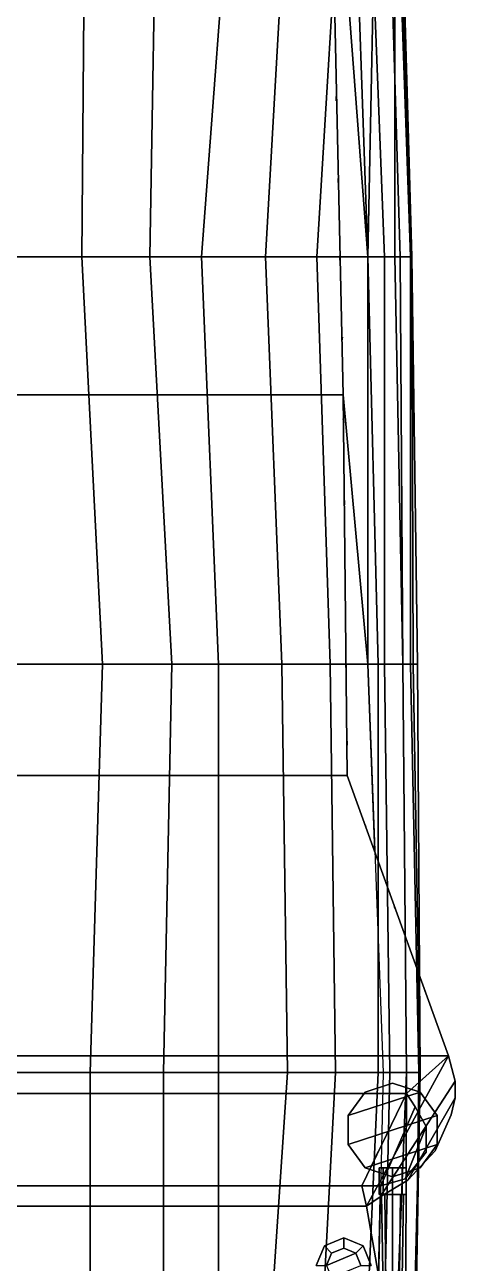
# Model space of a CAD drawing. Header units: millimetres. Extents: x -15 to 15, y -108 to 101.
# Drawn here: x 7.44 to 13.7, y -6.36 to 11.67 of the extents above; entities that cross this region are included whole.
import ezdxf

# ---------------------------------------------------------------- set-up
doc = ezdxf.new("R2010")
doc.units = ezdxf.units.MM
for name, color, linetype in [('citadelle', 3, 'Continuous'), ('gun', 1, 'Continuous'), ('railings_mirrored', 6, 'Continuous'), ('turret', 2, 'Continuous')]:
    doc.layers.add(name, color=color, linetype=linetype)

msp = doc.modelspace()

# ---------------------------------------------------------------- linework, layer by layer
for points in [[(12.43, 8.29, 1.9), (11.86, 15.78, 1.9), (12.07, 6.28, 1.9), (12.43, 2.36, 1.9)], [(12.22, 14.28, 1.9), (12.22, 14.28, 1.9), (11.86, 15.78, 1.9), (12.43, 8.29, 1.9)], [(8.27, 8.29, -9.42), (6.59, 8.29, -9.51), (7.26, 14.28, -9.42), (8.32, 14.28, -9.3)], [(9.26, 8.29, -9.3), (8.27, 8.29, -9.42), (8.32, 14.28, -9.3), (9.36, 14.28, -9.13)], [(10.01, 8.29, -9.13), (9.26, 8.29, -9.3), (9.36, 14.28, -9.13), (10.46, 14.28, -8.76)], [(10.94, 8.29, -8.76), (10.01, 8.29, -9.13), (10.46, 14.28, -8.76), (11.28, 14.28, -8.31)], [(11.69, 8.29, -8.31), (10.94, 8.29, -8.76), (11.28, 14.28, -8.31), (12.05, 14.28, -7.66)], [(12.43, 8.29, -7.66), (11.69, 8.29, -8.31), (12.05, 14.28, -7.66), (12.55, 14.28, -7)], [(12.43, 8.29, 1.9), (12.67, 8.29, 1.63), (12.44, 14.28, 1.63), (12.22, 14.28, 1.9)], [(12.82, 8.29, -7), (12.43, 8.29, -7.66), (12.55, 14.28, -7), (12.82, 14.28, -6.29)], [(12.67, 8.29, 1.63), (13.05, 8.29, -2.11), (12.84, 14.28, -2.11), (12.44, 14.28, 1.63)], [(13.05, 8.29, -3.04), (12.9, 8.29, -3.26), (12.72, 14.28, -3.26), (12.89, 14.28, -3.04)], [(12.9, 8.29, -3.26), (13.07, 8.29, -4.75), (12.86, 14.28, -4.75), (12.72, 14.28, -3.26)], [(13.07, 8.29, -6.29), (12.82, 8.29, -7), (12.82, 14.28, -6.29), (12.9, 14.28, -5.55)], [(13.05, 8.29, -2.11), (13.05, 8.29, -3.04), (12.89, 14.28, -3.04), (12.84, 14.28, -2.11)], [(13.07, 8.29, -4.75), (13.07, 8.29, -6.29), (12.9, 14.28, -5.55), (12.86, 14.28, -4.75)], [(8.57, 2.36, -9.42), (6.59, 2.36, -9.51), (6.59, 8.29, -9.51), (8.27, 8.29, -9.42)], [(9.58, 2.36, -9.3), (8.57, 2.36, -9.42), (8.27, 8.29, -9.42), (9.26, 8.29, -9.3)], [(10.26, 2.36, -9.13), (9.58, 2.36, -9.3), (9.26, 8.29, -9.3), (10.01, 8.29, -9.13)], [(11.18, 2.36, -8.76), (10.26, 2.36, -9.13), (10.01, 8.29, -9.13), (10.94, 8.29, -8.76)], [(11.88, 2.36, -8.31), (11.18, 2.36, -8.76), (10.94, 8.29, -8.76), (11.69, 8.29, -8.31)], [(12.58, 2.36, -7.66), (11.88, 2.36, -8.31), (11.69, 8.29, -8.31), (12.43, 8.29, -7.66)], [(12.94, 2.36, -7), (12.58, 2.36, -7.66), (12.43, 8.29, -7.66), (12.82, 8.29, -7)], [(12.43, 2.36, 1.9), (12.67, 2.36, 1.63), (12.67, 8.29, 1.63), (12.43, 8.29, 1.9)], [(12.67, 2.36, 1.63), (13.05, 2.36, -2.11), (13.05, 8.29, -2.11), (12.67, 8.29, 1.63)], [(13.15, 2.36, -6.29), (12.94, 2.36, -7), (12.82, 8.29, -7), (13.07, 8.29, -6.29)], [(13.05, 2.36, -3.04), (12.94, 2.36, -3.26), (12.9, 8.29, -3.26), (13.05, 8.29, -3.04)], [(12.94, 2.36, -3.26), (13.09, 2.36, -4.75), (13.07, 8.29, -4.75), (12.9, 8.29, -3.26)], [(13.05, 2.36, -2.11), (13.05, 2.36, -3.04), (13.05, 8.29, -3.04), (13.05, 8.29, -2.11)], [(13.09, 2.36, -4.75), (13.15, 2.36, -6.29), (13.07, 8.29, -6.29), (13.07, 8.29, -4.75)], [(12.43, 2.36, 1.9), (12.07, 6.28, 1.9), (12.13, 0.74, 1.9), (12.531, -0.374, 1.9)], [(8.39, -3.58, -9.42), (6.59, -3.58, -9.51), (6.59, 2.36, -9.51), (8.57, 2.36, -9.42)], [(9.46, -3.58, -9.3), (8.39, -3.58, -9.42), (8.57, 2.36, -9.42), (9.58, 2.36, -9.3)], [(10.26, -3.58, -9.13), (9.46, -3.58, -9.3), (9.58, 2.36, -9.3), (10.26, 2.36, -9.13)], [(11.26, -3.58, -8.76), (10.26, -3.58, -9.13), (10.26, 2.36, -9.13), (11.18, 2.36, -8.76)], [(11.96, -3.58, -8.31), (11.26, -3.58, -8.76), (11.18, 2.36, -8.76), (11.88, 2.36, -8.31)], [(12.58, -3.58, -7.71), (11.96, -3.58, -8.31), (11.88, 2.36, -8.31), (12.58, 2.36, -7.66)], [(12.65, -3.58, 1.9), (12.75, -3.58, 1.77), (12.67, 2.36, 1.63), (12.43, 2.36, 1.9)], [(12.99, -3.58, -7), (12.58, -3.58, -7.71), (12.58, 2.36, -7.66), (12.94, 2.36, -7)], [(12.75, -3.58, 1.77), (13.17, -3.58, -3.04), (13.05, 2.36, -2.11), (12.67, 2.36, 1.63)], [(13.17, -3.58, -3.04), (12.99, -3.58, -3.26), (12.94, 2.36, -3.26), (13.05, 2.36, -3.04)], [(12.99, -3.58, -3.26), (13.19, -3.58, -4.75), (13.09, 2.36, -4.75), (12.94, 2.36, -3.26)], [(13.19, -3.58, -6.29), (12.99, -3.58, -7), (12.94, 2.36, -7), (13.15, 2.36, -6.29)], [(13.17, -3.58, -3.04), (13.17, -3.58, -3.04), (13.05, 2.36, -3.04), (13.05, 2.36, -2.11)], [(13.19, -3.58, -4.75), (13.19, -3.58, -6.29), (13.15, 2.36, -6.29), (13.09, 2.36, -4.75)], [(8.39, -9.44, -9.37), (6.59, -9.44, -9.5), (6.59, -3.58, -9.51), (8.39, -3.58, -9.42)], [(9.46, -9.44, -9.21), (8.39, -9.44, -9.37), (8.39, -3.58, -9.42), (9.46, -3.58, -9.3)], [(10.26, -9.44, -9), (9.46, -9.44, -9.21), (9.46, -3.58, -9.3), (10.26, -3.58, -9.13)], [(10.87, -9.44, -8.76), (10.26, -9.44, -9), (10.26, -3.58, -9.13), (11.26, -3.58, -8.76)], [(11.65, -9.44, -8.31), (10.87, -9.44, -8.76), (11.26, -3.58, -8.76), (11.96, -3.58, -8.31)], [(12.32, -9.44, -7.71), (11.65, -9.44, -8.31), (11.96, -3.58, -8.31), (12.58, -3.58, -7.71)], [(12.76, -9.44, -7.07), (12.32, -9.44, -7.71), (12.58, -3.58, -7.71), (12.99, -3.58, -7)], [(12.52, -9.44, 1.9), (12.62, -9.44, 1.77), (12.75, -3.58, 1.77), (12.65, -3.58, 1.9)], [(12.62, -9.44, 1.77), (13.1, -9.44, -3.04), (13.17, -3.58, -3.04), (12.75, -3.58, 1.77)], [(13.05, -9.44, -6.29), (12.76, -9.44, -7.07), (12.99, -3.58, -7), (13.19, -3.58, -6.29)], [(13.1, -9.44, -3.04), (12.97, -9.44, -3.26), (12.99, -3.58, -3.26), (13.17, -3.58, -3.04)], [(12.97, -9.44, -3.26), (13.09, -9.44, -4.75), (13.19, -3.58, -4.75), (12.99, -3.58, -3.26)], [(13.09, -9.44, -4.75), (13.05, -9.44, -6.29), (13.19, -3.58, -6.29), (13.19, -3.58, -4.75)], [(12.61, -5.39, 1.9), (12.61, -5.39, 1.9), (12.41, -5.53, 1.9), (12.585, -6.531, 1.9)]]:
    msp.add_3dface(points)
at = {"layer": 'citadelle'}
for points in [[(11.86, 15.78, 4.59), (-11.86, 15.78, 4.59), (-12.07, 6.28, 4.59), (12.07, 6.28, 4.59)], [(11.86, 15.78, 1.9), (11.86, 15.78, 4.59), (12.07, 6.28, 4.59), (12.07, 6.28, 1.9)], [(12.07, 6.28, 4.59), (-12.07, 6.28, 4.59), (-12.13, 0.74, 4.59), (12.13, 0.74, 4.59)], [(12.07, 6.28, 1.9), (12.07, 6.28, 4.59), (12.13, 0.74, 4.59), (12.13, 0.74, 1.9)], [(12.13, 0.74, 4.59), (-12.13, 0.74, 4.59), (-13.6, -3.34, 4.59), (13.6, -3.34, 4.59)], [(12.13, 0.74, 1.9), (12.13, 0.74, 4.59), (13.6, -3.34, 4.59), (13.6, -3.34, 1.9)], [(13.6, -3.34, 4.59), (-13.6, -3.34, 4.59), (-12.99, -3.89, 4.59), (12.99, -3.89, 4.59)], [(13.6, -3.34, 3.04), (12.99, -3.89, 3.04), (12.34, -5.23, 3.04), (12.41, -5.53, 3.04)], [(13.7, -3.71, 3.04), (13.6, -3.34, 3.04), (12.41, -5.53, 3.04), (12.61, -5.39, 3.04)], [(13.6, -3.34, 3.04), (13.6, -3.34, 4.59), (12.99, -3.89, 4.59), (12.99, -3.89, 3.04)], [(13.6, -3.34, 1.9), (13.6, -3.34, 3.04), (13.7, -3.71, 3.04), (13.7, -3.71, 1.9)], [(13.7, -3.95, 3.04), (13.7, -3.71, 3.04), (12.61, -5.39, 3.04), (13.01, -5.15, 3.04)], [(13.7, -3.71, 1.9), (13.7, -3.71, 3.04), (13.7, -3.95, 3.04), (13.7, -3.95, 1.9)], [(12.99, -3.89, 4.59), (-12.99, -3.89, 4.59), (-12.34, -5.23, 4.59), (12.34, -5.23, 4.59)], [(12.99, -3.89, 3.04), (12.99, -3.89, 3.95), (12.34, -5.23, 3.95), (12.34, -5.23, 3.04)], [(12.34, -5.23, 3.95), (12.99, -3.89, 3.95), (13.12, -4.08, 3.95), (12.62, -5.23, 3.95)], [(12.62, -5.23, 4.59), (13.12, -4.08, 4.59), (12.99, -3.89, 4.59), (12.34, -5.23, 4.59)], [(12.99, -3.89, 3.95), (12.99, -3.89, 4.59), (13.12, -4.08, 4.59), (13.12, -4.08, 3.95)], [(13.64, -4.2, 3.04), (13.7, -3.95, 3.04), (13.01, -5.15, 3.04), (13.41, -4.72, 3.04)], [(13.7, -3.95, 1.9), (13.7, -3.95, 3.04), (13.64, -4.2, 3.04), (13.64, -4.2, 1.9)], [(12.62, -5.23, 3.95), (13.12, -4.08, 3.95), (13.28, -4.37, 3.95), (12.97, -5.13, 3.95)], [(12.97, -5.13, 4.59), (13.28, -4.37, 4.59), (13.12, -4.08, 4.59), (12.62, -5.23, 4.59)], [(13.12, -4.08, 3.95), (13.12, -4.08, 4.59), (13.28, -4.37, 4.59), (13.28, -4.37, 3.95)], [(13.64, -4.2, 1.9), (13.64, -4.2, 3.04), (13.41, -4.72, 3.04), (13.41, -4.72, 1.9)], [(12.97, -5.13, 3.95), (13.28, -4.37, 3.95), (13.28, -4.74, 3.95)], [(13.28, -4.74, 4.59), (13.28, -4.74, 4.59), (13.28, -4.37, 4.59), (12.97, -5.13, 4.59)], [(13.28, -4.37, 3.95), (13.28, -4.37, 4.59), (13.28, -4.74, 4.59), (13.28, -4.74, 3.95)], [(13.28, -4.74, 3.95), (13.28, -4.74, 4.59), (12.97, -5.13, 4.59), (12.97, -5.13, 3.95)], [(13.41, -4.72, 1.9), (13.41, -4.72, 3.04), (13.01, -5.15, 3.04), (13.01, -5.15, 1.9)], [(13.01, -5.15, 1.9), (13.01, -5.15, 3.04), (12.61, -5.39, 3.04), (12.61, -5.39, 1.9)], [(12.97, -5.13, 3.95), (12.97, -5.13, 4.59), (12.62, -5.23, 4.59), (12.62, -5.23, 3.95)], [(12.34, -5.23, 4.59), (-12.34, -5.23, 4.59), (-12.41, -5.53, 4.59), (12.41, -5.53, 4.59)], [(12.62, -5.23, 3.95), (12.62, -5.23, 4.59), (12.34, -5.23, 4.59), (12.34, -5.23, 3.95)], [(12.34, -5.23, 3.04), (12.34, -5.23, 4.59), (12.41, -5.53, 4.59), (12.41, -5.53, 3.04)], [(12.61, -5.39, 1.9), (12.61, -5.39, 3.04), (12.41, -5.53, 3.04), (12.41, -5.53, 1.9)], [(12.41, -5.53, 4.59), (-12.41, -5.53, 4.59), (-13.09, -9.43, 4.59), (13.09, -9.43, 4.59)], [(12.41, -5.53, 1.9), (12.41, -5.53, 4.59), (13.09, -9.43, 4.59), (13.09, -9.43, 1.9)], [(11.797, -6.107, 4.59), (11.68, -6.39, 4.59), (11.68, -6.39, 4.89), (11.797, -6.107, 4.89)], [(11.797, -6.107, 4.89), (11.68, -6.39, 4.89), (11.83, -6.39, 5.05), (11.903, -6.213, 5.05)], [(12.08, -5.99, 4.59), (11.797, -6.107, 4.59), (11.797, -6.107, 4.89), (12.08, -5.99, 4.89)], [(12.08, -5.99, 4.89), (11.797, -6.107, 4.89), (11.903, -6.213, 5.05), (12.08, -6.14, 5.05)], [(12.363, -6.107, 4.59), (12.08, -5.99, 4.59), (12.08, -5.99, 4.89), (12.363, -6.107, 4.89)], [(12.363, -6.107, 4.89), (12.08, -5.99, 4.89), (12.08, -6.14, 5.05), (12.257, -6.213, 5.05)], [(12.48, -6.39, 4.89), (12.363, -6.107, 4.89), (12.257, -6.213, 5.05), (12.33, -6.39, 5.05)], [(12.48, -6.39, 4.59), (12.363, -6.107, 4.59), (12.363, -6.107, 4.89), (12.48, -6.39, 4.89)], [(11.83, -6.39, 5.05), (12.257, -6.213, 5.05), (12.08, -6.14, 5.05), (11.903, -6.213, 5.05)], [(11.903, -6.567, 5.05), (12.33, -6.39, 5.05), (12.257, -6.213, 5.05), (11.83, -6.39, 5.05)]]:
    msp.add_3dface(points, dxfattribs=at)
at = {"layer": 'gun'}
for points in [[(12.595, -5.36, 3.56), (12.652, -5.36, 3.698), (12.652, -4.97, 3.698), (12.595, -4.97, 3.56)], [(12.652, -5.36, 3.422), (12.595, -5.36, 3.56), (12.595, -4.97, 3.56), (12.652, -4.97, 3.422)], [(12.652, -5.36, 3.698), (12.79, -5.36, 3.755), (12.79, -4.97, 3.755), (12.652, -4.97, 3.698)], [(12.79, -5.36, 3.365), (12.652, -5.36, 3.422), (12.652, -4.97, 3.422), (12.79, -4.97, 3.365)], [(12.79, -5.36, 3.755), (12.928, -5.36, 3.698), (12.928, -4.97, 3.698), (12.79, -4.97, 3.755)], [(12.928, -5.36, 3.422), (12.79, -5.36, 3.365), (12.79, -4.97, 3.365), (12.928, -4.97, 3.422)], [(12.928, -5.36, 3.698), (12.985, -5.36, 3.56), (12.985, -4.97, 3.56), (12.928, -4.97, 3.698)], [(12.985, -5.36, 3.56), (12.928, -5.36, 3.422), (12.928, -4.97, 3.422), (12.985, -4.97, 3.56)], [(12.677, -5.36, 3.447), (12.63, -5.36, 3.56), (12.595, -5.36, 3.56), (12.652, -5.36, 3.422)], [(12.63, -5.36, 3.56), (12.677, -5.36, 3.673), (12.652, -5.36, 3.698), (12.595, -5.36, 3.56)], [(12.68, -8.42, 3.56), (12.712, -8.42, 3.638), (12.677, -5.36, 3.673), (12.63, -5.36, 3.56)], [(12.712, -8.42, 3.482), (12.68, -8.42, 3.56), (12.63, -5.36, 3.56), (12.677, -5.36, 3.447)], [(12.79, -5.36, 3.4), (12.677, -5.36, 3.447), (12.652, -5.36, 3.422), (12.79, -5.36, 3.365)], [(12.677, -5.36, 3.673), (12.79, -5.36, 3.72), (12.79, -5.36, 3.755), (12.652, -5.36, 3.698)], [(12.712, -8.42, 3.638), (12.79, -8.42, 3.67), (12.79, -5.36, 3.72), (12.677, -5.36, 3.673)], [(12.79, -8.42, 3.45), (12.712, -8.42, 3.482), (12.677, -5.36, 3.447), (12.79, -5.36, 3.4)], [(12.79, -8.42, 3.67), (12.868, -8.42, 3.638), (12.903, -5.36, 3.673), (12.79, -5.36, 3.72)], [(12.868, -8.42, 3.482), (12.79, -8.42, 3.45), (12.79, -5.36, 3.4), (12.903, -5.36, 3.447)], [(12.79, -5.36, 3.72), (12.903, -5.36, 3.673), (12.928, -5.36, 3.698), (12.79, -5.36, 3.755)], [(12.903, -5.36, 3.447), (12.79, -5.36, 3.4), (12.79, -5.36, 3.365), (12.928, -5.36, 3.422)], [(12.868, -8.42, 3.638), (12.9, -8.42, 3.56), (12.95, -5.36, 3.56), (12.903, -5.36, 3.673)], [(12.9, -8.42, 3.56), (12.868, -8.42, 3.482), (12.903, -5.36, 3.447), (12.95, -5.36, 3.56)], [(12.903, -5.36, 3.673), (12.95, -5.36, 3.56), (12.985, -5.36, 3.56), (12.928, -5.36, 3.698)], [(12.95, -5.36, 3.56), (12.903, -5.36, 3.447), (12.928, -5.36, 3.422), (12.985, -5.36, 3.56)]]:
    msp.add_3dface(points, dxfattribs=at)
at = {"layer": 'railings_mirrored'}
for points in [[(12.07, 6.28, 5.38), (11.86, 15.78, 5.38), (11.86, 15.78, 5.31), (12.07, 6.28, 5.31)], [(12.07, 6.28, 5.31), (11.86, 15.78, 5.31), (11.86, 15.78, 5.38), (12.07, 6.28, 5.38)], [(12.07, 6.28, 5.73), (11.86, 15.78, 5.73), (11.86, 15.78, 5.8), (12.07, 6.28, 5.8)], [(12.07, 6.28, 5.8), (11.86, 15.78, 5.8), (11.86, 15.78, 5.73), (12.07, 6.28, 5.73)], [(11.97, 10.56, 4.59), (11.97, 10.56, 5.73), (11.97, 10.62, 5.73), (11.97, 10.62, 4.59)], [(11.97, 10.62, 4.59), (11.97, 10.62, 5.73), (11.97, 10.56, 5.73), (11.97, 10.56, 4.59)], [(12, 9.37, 4.59), (12, 9.37, 5.73), (12, 9.43, 5.73), (12, 9.43, 4.59)], [(12, 9.43, 4.59), (12, 9.43, 5.73), (12, 9.37, 5.73), (12, 9.37, 4.59)], [(12.02, 8.24, 4.59), (12.02, 8.24, 5.73), (12.02, 8.3, 5.73), (12.02, 8.3, 4.59)], [(12.02, 8.3, 4.59), (12.02, 8.3, 5.73), (12.02, 8.24, 5.73), (12.02, 8.24, 4.59)], [(12.05, 7.06, 4.59), (12.05, 7.06, 5.73), (12.06, 7.12, 5.73), (12.05, 7.12, 4.59)], [(12.05, 7.12, 4.59), (12.06, 7.12, 5.73), (12.05, 7.06, 5.73), (12.05, 7.06, 4.59)], [(12.13, 0.74, 5.31), (12.07, 6.28, 5.31), (12.07, 6.28, 5.38), (12.13, 0.74, 5.38)], [(12.13, 0.74, 5.38), (12.07, 6.28, 5.38), (12.07, 6.28, 5.31), (12.13, 0.74, 5.31)], [(12.13, 0.74, 5.8), (12.07, 6.28, 5.8), (12.07, 6.28, 5.73), (12.13, 0.74, 5.73)], [(12.13, 0.74, 5.73), (12.07, 6.28, 5.73), (12.07, 6.28, 5.8), (12.13, 0.74, 5.8)], [(12.08, 5.87, 4.59), (12.08, 5.87, 5.73), (12.07, 5.93, 5.73), (12.07, 5.93, 4.59)], [(12.07, 5.93, 4.59), (12.07, 5.93, 5.73), (12.08, 5.87, 5.73), (12.08, 5.87, 4.59)], [(12.09, 4.74, 4.59), (12.09, 4.74, 5.73), (12.09, 4.68, 5.73), (12.09, 4.68, 4.59)], [(12.09, 4.68, 4.59), (12.09, 4.68, 5.73), (12.09, 4.74, 5.73), (12.09, 4.74, 4.59)], [(12.1, 3.56, 4.59), (12.1, 3.56, 5.73), (12.1, 3.5, 5.73), (12.1, 3.5, 4.59)], [(12.1, 3.5, 4.59), (12.1, 3.5, 5.73), (12.1, 3.56, 5.73), (12.1, 3.56, 4.59)], [(12.11, 2.37, 4.59), (12.11, 2.37, 5.73), (12.11, 2.31, 5.73), (12.11, 2.31, 4.59)], [(12.11, 2.31, 4.59), (12.11, 2.31, 5.73), (12.11, 2.37, 5.73), (12.11, 2.37, 4.59)], [(12.13, 1.24, 4.59), (12.13, 1.24, 5.73), (12.13, 1.18, 5.73), (12.13, 1.18, 4.59)], [(12.13, 1.18, 4.59), (12.13, 1.18, 5.73), (12.13, 1.24, 5.73), (12.13, 1.24, 4.59)], [(13.6, -3.34, 5.38), (12.13, 0.74, 5.38), (12.13, 0.74, 5.31), (13.6, -3.34, 5.31)], [(13.6, -3.34, 5.31), (12.13, 0.74, 5.31), (12.13, 0.74, 5.38), (13.6, -3.34, 5.38)], [(13.6, -3.34, 5.73), (12.13, 0.74, 5.73), (12.13, 0.74, 5.8), (13.6, -3.34, 5.8)], [(13.6, -3.34, 5.8), (12.13, 0.74, 5.8), (12.13, 0.74, 5.73), (13.6, -3.34, 5.73)], [(12.39, 0.02, 4.59), (12.39, 0.02, 5.73), (12.41, -0.04, 5.73), (12.41, -0.04, 4.59)], [(12.41, -0.04, 4.59), (12.41, -0.04, 5.73), (12.39, 0.02, 5.73), (12.39, 0.02, 4.59)], [(12.81, -1.17, 4.59), (12.81, -1.17, 5.73), (12.84, -1.23, 5.73), (12.84, -1.23, 4.59)], [(12.84, -1.23, 4.59), (12.84, -1.23, 5.73), (12.81, -1.17, 5.73), (12.81, -1.17, 4.59)], [(13.25, -2.36, 4.59), (13.25, -2.36, 5.73), (13.27, -2.42, 5.73), (13.27, -2.42, 4.59)], [(13.27, -2.42, 4.59), (13.27, -2.42, 5.73), (13.25, -2.36, 5.73), (13.25, -2.36, 4.59)], [(12.99, -3.89, 5.31), (13.6, -3.34, 5.31), (13.6, -3.34, 5.38), (12.99, -3.89, 5.38)], [(12.99, -3.89, 5.38), (13.6, -3.34, 5.38), (13.6, -3.34, 5.31), (12.99, -3.89, 5.31)], [(12.99, -3.89, 5.8), (13.6, -3.34, 5.8), (13.6, -3.34, 5.73), (12.99, -3.89, 5.73)], [(12.99, -3.89, 5.73), (13.6, -3.34, 5.73), (13.6, -3.34, 5.8), (12.99, -3.89, 5.8)], [(13.31, -3.6, 4.59), (13.31, -3.6, 5.73), (13.38, -3.54, 5.73), (13.38, -3.54, 4.59)], [(13.38, -3.54, 4.59), (13.38, -3.54, 5.73), (13.31, -3.6, 5.73), (13.31, -3.6, 4.59)], [(12.34, -5.23, 5.38), (12.99, -3.89, 5.38), (12.99, -3.89, 5.31), (12.34, -5.23, 5.31)], [(12.34, -5.23, 5.31), (12.99, -3.89, 5.31), (12.99, -3.89, 5.38), (12.34, -5.23, 5.38)], [(12.34, -5.23, 5.73), (12.99, -3.89, 5.73), (12.99, -3.89, 5.8), (12.34, -5.23, 5.8)], [(12.34, -5.23, 5.8), (12.99, -3.89, 5.8), (12.99, -3.89, 5.73), (12.34, -5.23, 5.73)], [(12.55, -4.79, 4.59), (12.55, -4.79, 5.73), (12.58, -4.73, 5.73), (12.58, -4.73, 4.59)], [(12.58, -4.73, 4.59), (12.58, -4.73, 5.73), (12.55, -4.79, 5.73), (12.55, -4.79, 4.59)], [(12.41, -5.53, 5.31), (12.34, -5.23, 5.31), (12.34, -5.23, 5.38), (12.41, -5.53, 5.38)], [(12.41, -5.53, 5.38), (12.34, -5.23, 5.38), (12.34, -5.23, 5.31), (12.41, -5.53, 5.31)], [(12.41, -5.53, 5.8), (12.34, -5.23, 5.8), (12.34, -5.23, 5.73), (12.41, -5.53, 5.73)], [(12.41, -5.53, 5.73), (12.34, -5.23, 5.73), (12.34, -5.23, 5.8), (12.41, -5.53, 5.8)], [(13.09, -9.43, 5.38), (12.41, -5.53, 5.38), (12.41, -5.53, 5.31), (13.09, -9.43, 5.31)], [(13.09, -9.43, 5.31), (12.41, -5.53, 5.31), (12.41, -5.53, 5.38), (13.09, -9.43, 5.38)], [(13.09, -9.43, 5.73), (12.41, -5.53, 5.73), (12.41, -5.53, 5.8), (13.09, -9.43, 5.8)], [(13.09, -9.43, 5.8), (12.41, -5.53, 5.8), (12.41, -5.53, 5.73), (13.09, -9.43, 5.73)], [(12.48, -5.92, 4.59), (12.48, -5.92, 5.73), (12.47, -5.86, 5.73), (12.47, -5.86, 4.59)], [(12.47, -5.86, 4.59), (12.47, -5.86, 5.73), (12.48, -5.92, 5.73), (12.48, -5.92, 4.59)]]:
    msp.add_3dface(points, dxfattribs=at)
at = {"layer": 'turret'}
for points in [[(12.79, -3.74, 3.95), (12.39, -3.87, 3.95), (12.143, -4.21, 3.95), (13.19, -3.87, 3.95)], [(13.19, -3.87, 3.04), (12.143, -4.21, 3.04), (12.39, -3.87, 3.04), (12.79, -3.74, 3.04)], [(12.39, -3.87, 3.95), (12.79, -3.74, 3.95), (12.79, -3.74, 3.04), (12.39, -3.87, 3.04)], [(12.79, -3.74, 3.95), (13.19, -3.87, 3.95), (13.19, -3.87, 3.04), (12.79, -3.74, 3.04)], [(13.19, -3.87, 3.95), (12.143, -4.21, 3.95), (12.143, -4.63, 3.95), (13.437, -4.21, 3.95)], [(13.437, -4.21, 3.04), (12.143, -4.63, 3.04), (12.143, -4.21, 3.04), (13.19, -3.87, 3.04)], [(12.143, -4.21, 3.95), (12.39, -3.87, 3.95), (12.39, -3.87, 3.04), (12.143, -4.21, 3.04)], [(13.19, -3.87, 3.95), (13.437, -4.21, 3.95), (13.437, -4.21, 3.04), (13.19, -3.87, 3.04)], [(13.437, -4.21, 3.95), (12.143, -4.63, 3.95), (12.39, -4.97, 3.95), (13.437, -4.63, 3.95)], [(13.437, -4.63, 3.04), (12.39, -4.97, 3.04), (12.143, -4.63, 3.04), (13.437, -4.21, 3.04)], [(12.143, -4.63, 3.95), (12.143, -4.21, 3.95), (12.143, -4.21, 3.04), (12.143, -4.63, 3.04)], [(13.437, -4.21, 3.95), (13.437, -4.63, 3.95), (13.437, -4.63, 3.04), (13.437, -4.21, 3.04)], [(12.39, -4.97, 3.95), (12.143, -4.63, 3.95), (12.143, -4.63, 3.04), (12.39, -4.97, 3.04)], [(13.437, -4.63, 3.95), (12.39, -4.97, 3.95), (12.79, -5.1, 3.95), (13.19, -4.97, 3.95)], [(13.19, -4.97, 3.04), (12.79, -5.1, 3.04), (12.39, -4.97, 3.04), (13.437, -4.63, 3.04)], [(13.437, -4.63, 3.95), (13.19, -4.97, 3.95), (13.19, -4.97, 3.04), (13.437, -4.63, 3.04)], [(12.79, -5.1, 3.95), (12.39, -4.97, 3.95), (12.39, -4.97, 3.04), (12.79, -5.1, 3.04)], [(13.19, -4.97, 3.95), (12.79, -5.1, 3.95), (12.79, -5.1, 3.04), (13.19, -4.97, 3.04)]]:
    msp.add_3dface(points, dxfattribs=at)

doc.saveas('drawing.dxf')
